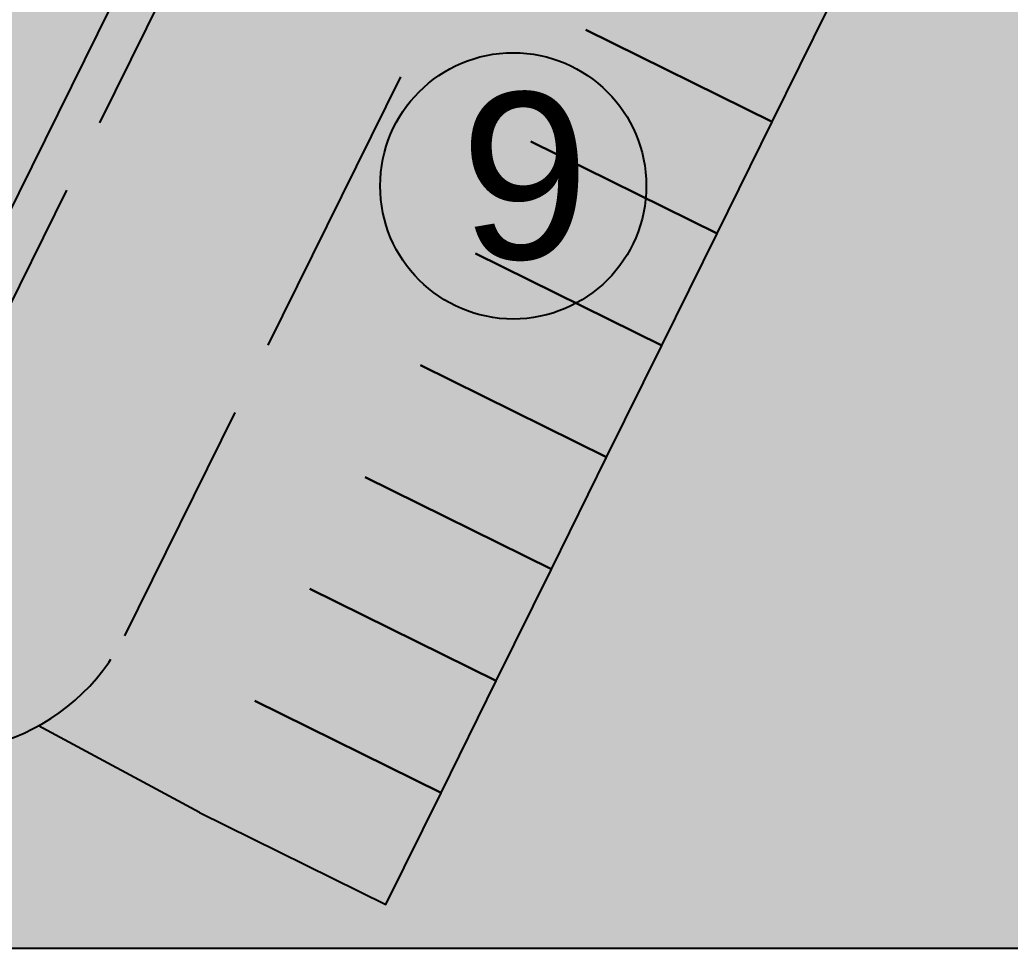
# Model space of a CAD drawing. Header units: millimetres. Extents: x 3866 to 35600, y -8896 to 9491.
# Drawn here: x 33104.54 to 33116.46, y -6737.26 to -6726.09 of the extents above; entities that cross this region are included whole.
import ezdxf

# ---------------------------------------------------------------- set-up
doc = ezdxf.new("R2010")
doc.units = ezdxf.units.MM
doc.linetypes.add('ACAD_ISO02W100', pattern=[15, 12, -3])
for name, color, linetype in [('будівлі', 7, 'Continuous'), ('ВДМ', 7, 'Continuous'), ('інсоляція', 180, 'Continuous')]:
    doc.layers.add(name, color=color, linetype=linetype)
doc.styles.get("Standard").update_dxf_attribs({"font": 'arial.ttf'})

msp = doc.modelspace()

# ---------------------------------------------------------------- hatches: boundary and pattern name
at = {"layer": 'будівлі', "transparency": 33554569}
h = msp.add_hatch(color=40, dxfattribs=at)
h.dxf.hatch_style = 1
h.paths.add_polyline_path([(33110.262, -6653.622), (33087.762, -6653.622), (33087.762, -6661.122), (33110.262, -6661.122)])
h.paths.add_polyline_path([(33132.762, -6653.622), (33110.262, -6653.622), (33110.262, -6661.122), (33132.762, -6661.122)])
h.paths.add_polyline_path([(33072.762, -6653.622), (33065.262, -6653.622), (33065.262, -6676.122), (33072.762, -6676.122)])
h.paths.add_polyline_path([(33101.557, -6685.888), (33080.262, -6678.622), (33077.84, -6685.721), (33099.135, -6692.986)])
h.paths.add_polyline_path([(33101.557, -6685.888), (33099.135, -6692.986), (33120.43, -6700.252), (33122.851, -6693.153)])
h.paths.add_polyline_path([(33086.257, -6714.365), (33082.934, -6721.089), (33103.107, -6731.055), (33106.429, -6724.331)])
h.paths.add_polyline_path([(33086.257, -6714.365), (33066.084, -6704.398), (33062.762, -6711.122), (33082.934, -6721.089)])
h.paths.add_polyline_path([(33090.216, -6656.17), (33094.545, -6656.147), (33094.534, -6654.087), (33090.205, -6654.11)], flags=24)
h.paths.add_polyline_path([(33066.471, -6655.835), (33070.8, -6655.812), (33070.789, -6653.751), (33066.46, -6653.774)], flags=24)
h.paths.add_polyline_path([(33080.908, -6682.468), (33085.237, -6682.445), (33085.226, -6680.385), (33080.897, -6680.408)], flags=24)
h.paths.add_polyline_path([(33066.197, -6708.434), (33070.526, -6708.411), (33070.515, -6706.35), (33066.186, -6706.373)], flags=24)
at = {"layer": 'ВДМ', "true_color": 0x139b48, "transparency": 33554585}
h = msp.add_hatch(color=114, dxfattribs=at)
h.dxf.hatch_style = 1
h.paths.add_polyline_path([(33081.384, -6724.227), (33061.212, -6714.26), (33062.541, -6711.571), (33082.713, -6721.537), (33103.332, -6731.724), (33107.096, -6724.106), (33107.982, -6722.313), (33098.235, -6717.494), (33097.127, -6719.736), (33106.429, -6724.331), (33103.107, -6731.055), (33082.934, -6721.089), (33062.762, -6711.122), (33066.084, -6704.398), (33075.386, -6708.994), (33076.493, -6706.753), (33069.684, -6703.387, 0.115275), (33068.355, -6703.076), (33063.262, -6703.076, 0.414214), (33060.262, -6706.076), (33060.262, -6709.133), (33060.262, -6715.89), (33060.262, -6737.258), (33060.714, -6737.258), (33060.719, -6737.256), (33060.726, -6737.258), (33060.95, -6737.258), (33060.956, -6737.257), (33060.956, -6737.258), (33108.946, -6737.258), (33108.946, -6736.734), (33106.704, -6735.627), (33104.766, -6734.584, -0.245401), (33102.452, -6734.636)])
h = msp.add_hatch(color=114, dxfattribs=at)
h.dxf.hatch_style = 1
h.paths.add_polyline_path([(33111.114, -6722.748), (33108.424, -6721.419), (33107.096, -6724.106), (33103.332, -6731.724), (33082.713, -6721.537), (33062.541, -6711.571), (33061.212, -6714.26), (33081.384, -6724.227), (33102.452, -6734.636, 0.414214), (33105.801, -6733.502)])
h = msp.add_hatch(color=114, dxfattribs=at)
h.dxf.hatch_style = 1
h.paths.add_polyline_path([(33123.291, -6722.175), (33109.999, -6715.659), (33109.176, -6717.326), (33110.645, -6718.052), (33115.516, -6720.477, -0.345355), (33116.252, -6721.94), (33115.588, -6723.285), (33114.923, -6724.63), (33114.259, -6725.975), (33113.595, -6727.32), (33112.931, -6728.665), (33112.267, -6730.01), (33111.602, -6731.354), (33110.938, -6732.699), (33110.274, -6734.044), (33109.61, -6735.389), (33108.946, -6736.734), (33108.946, -6737.258), (33123.291, -6737.258)])
at = {"layer": 'ВДМ', "transparency": 33554585}
h = msp.add_hatch(color=8, dxfattribs=at)
h.dxf.hatch_style = 1
h.paths.add_polyline_path([(33116.252, -6721.94), (33114.01, -6720.833), (33112.443, -6720.058), (33111.114, -6722.746), (33105.801, -6733.502, -0.153236), (33104.766, -6734.584), (33106.704, -6735.627), (33108.946, -6736.734), (33109.61, -6735.389), (33110.274, -6734.044), (33110.938, -6732.699), (33111.602, -6731.354), (33112.267, -6730.01), (33112.931, -6728.665), (33113.595, -6727.32), (33114.259, -6725.975), (33114.923, -6724.63), (33115.588, -6723.285)])

# ---------------------------------------------------------------- linework, layer by layer
for points in [[(33040.02, -6737.258), (33168.196, -6737.258), (33168.196, -6623.396), (33040.02, -6623.396), (33040.02, -6737.258)], [(33111.353, -6726.213), (33113.595, -6727.32), (33114.259, -6725.975), (33112.018, -6724.868)], [(33110.689, -6727.558), (33112.931, -6728.665), (33113.595, -6727.32), (33111.353, -6726.213)], [(33110.025, -6728.903), (33112.267, -6730.01), (33112.931, -6728.665), (33110.689, -6727.558)], [(33109.361, -6730.247), (33111.602, -6731.354), (33112.267, -6730.01), (33110.025, -6728.903)], [(33108.697, -6731.592), (33110.938, -6732.699), (33111.602, -6731.354), (33109.361, -6730.247)], [(33108.032, -6732.937), (33110.274, -6734.044), (33110.938, -6732.699), (33108.697, -6731.592)], [(33107.368, -6734.282), (33109.61, -6735.389), (33110.274, -6734.044), (33108.032, -6732.937)], [(33106.704, -6735.627), (33108.946, -6736.734), (33109.61, -6735.389), (33107.368, -6734.282)], [(33106.704, -6735.627), (33104.766, -6734.584)]]:
    msp.add_lwpolyline(points)
msp.add_circle((33110.478, -6728.091), 1.601)
at = {"layer": 'будівлі'}
msp.add_lwpolyline([(33106.429, -6724.331), (33086.257, -6714.365), (33082.934, -6721.089), (33103.107, -6731.055), (33106.429, -6724.331)], dxfattribs=at)
at = {"layer": 'ВДМ', "linetype": 'ACAD_ISO02W100', "ltscale": 0.3}
msp.add_lwpolyline([(33111.114, -6722.746), (33105.801, -6733.502, -0.414214), (33102.452, -6734.636), (33081.384, -6724.227)], format="xyb", dxfattribs=at)
msp.add_lwpolyline([(33107.096, -6724.106), (33103.332, -6731.724)], dxfattribs=at)

# ---------------------------------------------------------------- texts
at = {"layer": 'інсоляція', "color": 7, "insert": (33109.835, -6726.973), "char_height": 2, "attachment_point": 1, "rotation": 0.3058}
msp.add_mtext_dynamic_manual_height_columns('9', width=1.87826, gutter_width=12.5, heights=[0], dxfattribs=at)

doc.saveas('drawing.dxf')
